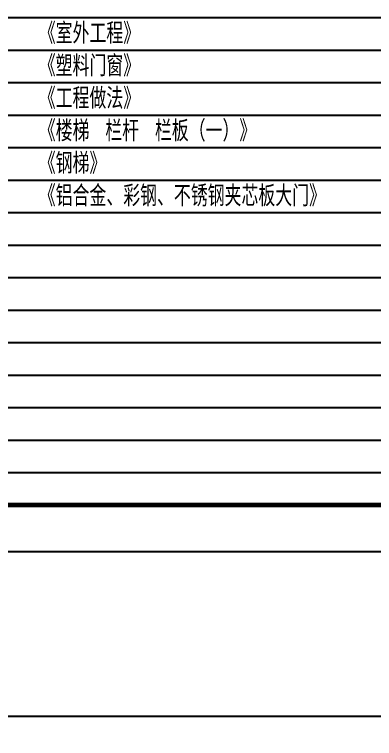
# Model space of a CAD drawing. Extents: x 4267484 to 4395158, y -674551 to -235742.
# Drawn here: x 4355117 to 4362862, y -363812 to -348219 of the extents above; entities that cross this region are included whole.
import ezdxf

# ---------------------------------------------------------------- set-up
doc = ezdxf.new("R2010")
doc.units = 0
doc.header["$LTSCALE"] = 1000
doc.header["$MEASUREMENT"] = 0
doc.layers.get('0').update_dxf_attribs({"linetype": 'CONTINUOUS'})
doc.layers.add('PUB_TITLE', color=4, linetype='CONTINUOUS')
doc.layers.add('图层线', color=8, linetype='CONTINUOUS')
doc.styles.add('HZ1', font='txt.shx', dxfattribs={"bigfont": 'hzdx.shx'})

msp = doc.modelspace()

# ---------------------------------------------------------------- linework, layer by layer
at = {"layer": 'PUB_TITLE'}
msp.add_lwpolyline([(4301057.7, -359783.9), (4385157.7, -359783.9), (4385157.7, -300383.9), (4301057.7, -300383.9)], close=True, dxfattribs=at)
at = {"layer": 'PUB_TITLE', "const_width": 100}
msp.add_lwpolyline([(4303557.7, -358783.9), (4384157.7, -358783.9), (4384157.7, -301383.9), (4303557.7, -301383.9)], close=True, dxfattribs=at)
at = {"layer": 'PUB_TITLE', "color": 4}
msp.add_lwpolyline([(4301057.7, -422737.3), (4385157.7, -422737.3), (4385157.7, -363337.3), (4301057.7, -363337.3)], close=True, dxfattribs=at)
at = {"layer": '图层线'}
for p, q in [((4303557.7, -348283.9), (4384157.7, -348283.9)), ((4303557.7, -348983.9), (4384157.7, -348983.9)), ((4303557.7, -349683.9), (4384157.7, -349683.9)), ((4303557.7, -350383.9), (4384157.7, -350383.9)), ((4303557.7, -351083.9), (4384157.7, -351083.9)), ((4303557.7, -351783.9), (4384157.7, -351783.9)), ((4303557.7, -352483.9), (4384157.7, -352483.9)), ((4303557.7, -353183.9), (4366157.7, -353183.9)), ((4303557.7, -353883.9), (4366157.7, -353883.9)), ((4303557.7, -354583.9), (4366157.7, -354583.9)), ((4303557.7, -355283.9), (4366157.7, -355283.9)), ((4303557.7, -355983.9), (4366157.7, -355983.9)), ((4303557.7, -356683.9), (4366157.7, -356683.9)), ((4303557.7, -357383.9), (4366157.7, -357383.9)), ((4303557.7, -358083.9), (4366157.7, -358083.9))]:
    msp.add_line(p, q, dxfattribs=at)

# ---------------------------------------------------------------- texts
at = {"color": 4, "style": 'HZ1', "width": 0.85}
for s, p in [('《室外工程》', (4355639.2, -348850.5)), ('《塑料门窗》', (4355639.2, -349550.5)), ('《工程做法》', (4355639.2, -350250.5)), ('《楼梯 栏杆 栏板（一）》', (4355639.2, -350950.5)), ('《钢梯》', (4355639.2, -351650.5)), ('《铝合金、彩钢、不锈钢夹芯板大门》', (4355639.2, -352350.5))]:
    msp.add_text(s, height=450, dxfattribs=at).set_placement(p)

doc.saveas('drawing.dxf')
